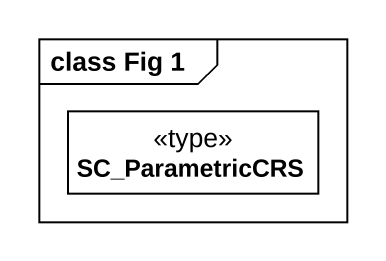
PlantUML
@startuml
mainframe class Fig 1
hide circle
hide empty members
class SC_ParametricCRS <<type>>
@enduml
